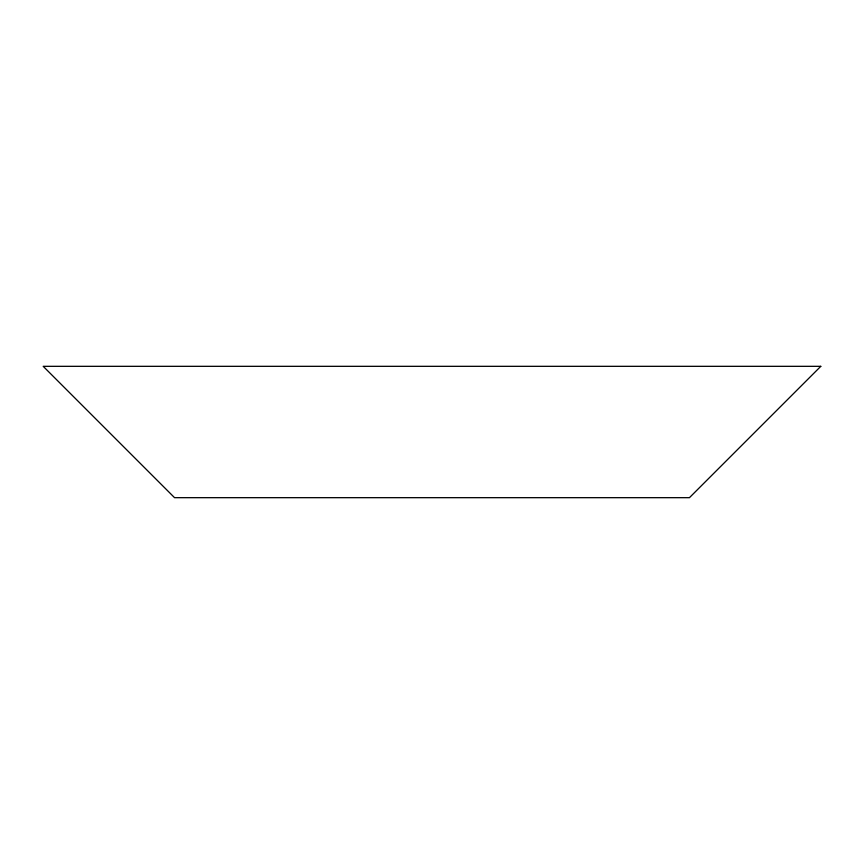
<?xml version="1.0" encoding="UTF-8"?>
<svg xmlns="http://www.w3.org/2000/svg" width="864" height="864" viewBox="0 0 864 864"><rect width="100%" height="100%" fill="white"/><g stroke="black" fill="none" stroke-linecap="round" stroke-linejoin="round"><path stroke-width="1.3" d="M820.8 366.325L689.45 497.675L174.55 497.675L43.2 366.325L820.8 366.325"/></g></svg>
